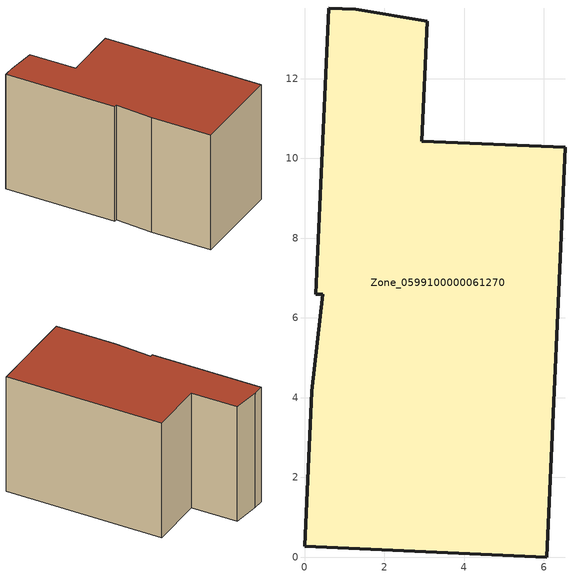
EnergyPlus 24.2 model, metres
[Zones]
Zone_0599100000061270
 floor ground (C_G): 1.28,13.75 3.07,13.44 2.94,10.43 6.54,10.28 6.08,0 0,0.27 0.17,4.16 0.45,6.59 0.28,6.6 0.6,13.78 z0.95
 wall outside (C_F): 2.94,10.43 3.07,13.44 1.28,13.75 0.6,13.78 0.28,6.6 0.45,6.59 0.17,4.16 0,0.27 6.08,0 6.54,10.28 2.94,10.43 z0.95:8.88
 roof outside (C_R): 3.07,13.44 1.28,13.75 0.6,13.78 0.28,6.6 0.45,6.59 0.17,4.16 0,0.27 6.08,0 6.54,10.28 2.94,10.43 z8.88
[BUILDING]
Pand.0599100000061270: North Axis=0; Terrain=City; Loads Convergence Tolerance Value=0.04; Temperature Convergence Tolerance Value=0.4; Solar Distribution=FullExterior; Maximum Number of Warmup Days=25; Minimum Number of Warmup Days=1
[Site:Location]
Rotterdam.The.Hague.AP_ZH_NLD Design_Conditions: Latitude=51.96; Longitude=4.45; Time Zone=1; Elevation=-4.5
[SITE:GROUNDTEMPERATURE:BUILDINGSURFACE]
18, 18, 18, 18, 18, 18, 18, 18, 18, 18, 18, 18
[MATERIAL] Thermal Absorptance=0.9; Solar Absorptance=0.7; Visible Absorptance=0.7
Name | Roughness | Thickness | Conductivity | Density | Specific Heat
G.TC.1975-1991 | MediumSmooth | 0.15 | 0.288461 | 540 | 1210
F.TC.1975-1991 | Rough | 0.3 | 0.230769 | 1920 | 840
R.TC.1975-1991 | MediumRough | 0.2 | 0.153846 | 1500 | 1000
[CONSTRUCTION]
C_G: G.TC.1975-1991
C_F: F.TC.1975-1991
C_R: R.TC.1975-1991
[ZONE]
Zone_0599100000061270: Type=1; Multiplier=1; Ceiling Height=Autocalculate; Volume=Autocalculate; Floor Area=autocalculate; Part of Total Floor Area=Yes
[ZONEINFILTRATION:DESIGNFLOWRATE]
Infil_Zone_0599100000061270: Zone or ZoneList or Space or SpaceList=Zone_0599100000061270; Schedule=AlwaysOn; Design Flow Rate Calculation Method=Flow/Area; Flow Rate per Floor Area=0.003; Constant Term Coefficient=1; Temperature Term Coefficient=0; Velocity Term Coefficient=0; Velocity Squared Term Coefficient=0
[HVACTEMPLATE:ZONE:IDEALLOADSAIRSYSTEM]
Zone_0599100000061270: Maximum Heating Supply Air Temperature=50; Minimum Cooling Supply Air Temperature=13; Maximum Heating Supply Air Humidity Ratio=0.0156; Minimum Cooling Supply Air Humidity Ratio=0.0077; Heating Limit=NoLimit; Cooling Limit=NoLimit; Dehumidification Control Type=ConstantSensibleHeatRatio; Cooling Sensible Heat Ratio=0.7; Dehumidification Setpoint=60; Humidification Control Type=None; Humidification Setpoint=30; Outdoor Air Method=None; Outdoor Air Flow Rate per Person=0.00944; Outdoor Air Flow Rate per Zone Floor Area=0; Outdoor Air Flow Rate per Zone=0; Demand Controlled Ventilation Type=None; Outdoor Air Economizer Type=NoEconomizer; Heat Recovery Type=None; Sensible Heat Recovery Effectiveness=0.7; Latent Heat Recovery Effectiveness=0.65
[ZONECONTROL:THERMOSTAT]
ThermostatControl_Zone_0599100000061270: Zone or ZoneList=Zone_0599100000061270; Control Type Schedule=DualSetpointControlType; Control 1=Thermostat_Zone_0599100000061270; Temperature Difference Between Cutout And Setpoint=0
[THERMOSTATSETPOINT:DUALSETPOINT]
Thermostat_Zone_0599100000061270: Heating Setpoint Temperature Schedule=HeatingSetpoint_Zone_0599100000061270; Cooling Setpoint Temperature Schedule=CoolingSetpoint_Zone_0599100000061270
[SCHEDULE:COMPACT]
HeatingSetpoint_Zone_0599100000061270: Through: 12/31, For: AllDays, Until: 24:00, 21
CoolingSetpoint_Zone_0599100000061270: Through: 12/31, For: AllDays, Until: 24:00, 24
DualSetpointControlType: Through: 12/31, For: AllDays, Until: 24:00, 4
AlwaysOn: Through: 12/31, For: AllDays, Until: 24:00, 1
